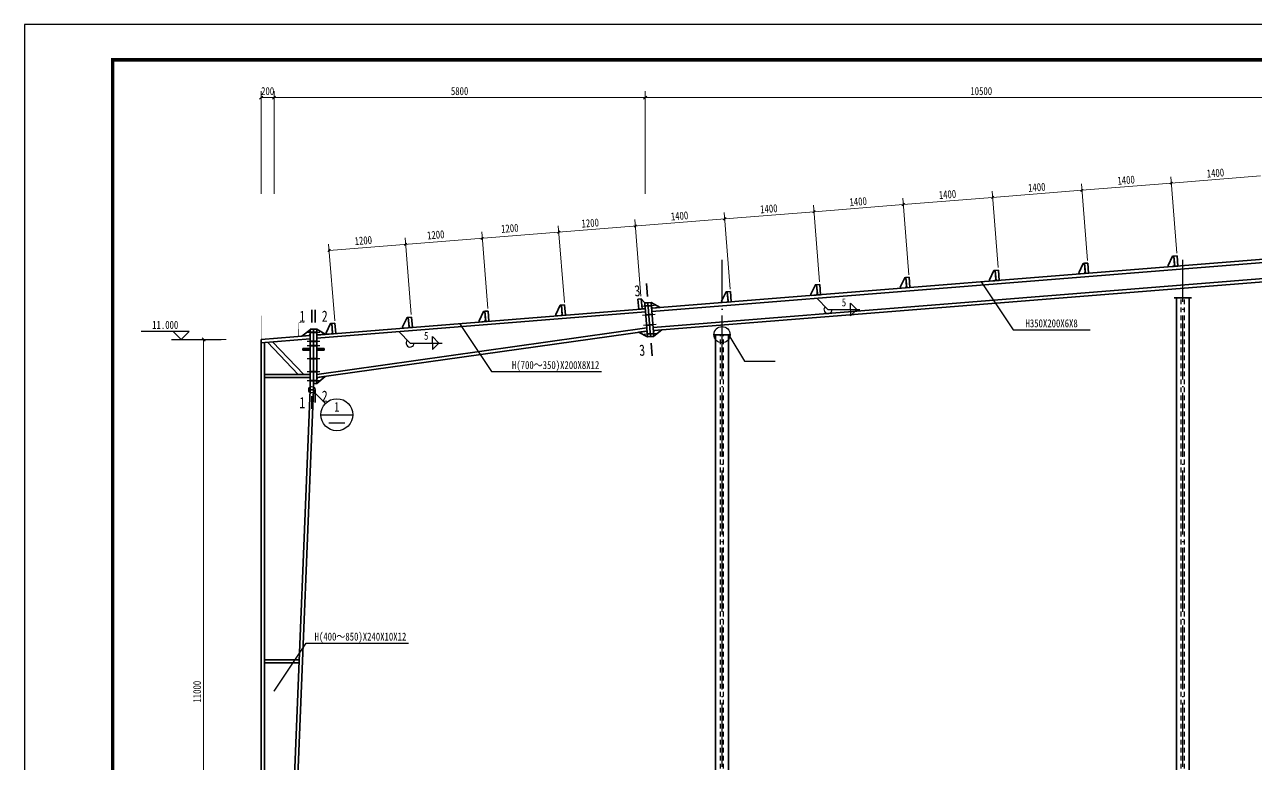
# Model space of a CAD drawing. Extents: x 32461 to 402082, y -617694 to 182569.
# Drawn here: x 287572 to 326063, y -477352 to -454252 of the extents above; entities that cross this region are included whole.
import ezdxf
from ezdxf.enums import TextEntityAlignment as Align

# ---------------------------------------------------------------- set-up
doc = ezdxf.new("R2010")
doc.units = 0
doc.header["$LTSCALE"] = 1000
doc.header["$MEASUREMENT"] = 0
doc.linetypes.add('4', pattern=[5, 1.5, -1, 1.5, -1])
doc.linetypes.add('DOTE', pattern=[2.42, 2, -0.2, 0.02, -0.2])
for name, color, linetype in [('DIM_IDEN', 3, 'CONTINUOUS'), ('DOTE', 252, 'CONTINUOUS'), ('PUB_TITLE', 4, 'CONTINUOUS'), ('REIN', 1, 'CONTINUOUS'), ('门窗', 3, '4')]:
    doc.layers.add(name, color=color, linetype=linetype)
for name, color, linetype, lineweight in [('墙线__粗线', 7, 'CONTINUOUS', 25), ('字符串标注', 9, 'CONTINUOUS', 25), ('尺寸标注', 2, 'CONTINUOUS', 35), ('层10', 7, 'CONTINUOUS', 35), ('层114', 2, 'CONTINUOUS', 25), ('层14', 2, 'CONTINUOUS', 35), ('柱子', 3, 'CONTINUOUS', 35), ('楼层标高', 9, 'CONTINUOUS', 25), ('焊缝标注', 9, 'CONTINUOUS', 25), ('索引符号标注', 9, 'CONTINUOUS', 25)]:
    doc.layers.add(name, color=color, linetype=linetype, lineweight=lineweight)
doc.styles.add('宋体', font='')
doc.styles.get('宋体').set_extended_font_data('SimSun')

# ---------------------------------------------------------------- blocks, each defined once
blk = doc.blocks.new('BuiltIn_2')
at = {"layer": '层14'}
for p, q in [((-250.78, 510.38, 2), (-236.44, 510.38, 2)), ((-250.78, 509.38, 2), (-250.78, 510.38, 2)), ((-236.44, 509.38, 2), (-250.78, 509.38, 2)), ((-236.44, 510.38, 2), (-236.44, 509.38, 2))]:
    blk.add_line(p, q, dxfattribs=at)
blk = doc.blocks.new('BuiltIn_3')
at = {"layer": '层14'}
for p, q in [((-234.44, 523.07, 2), (-234.44, 524.47, 2)), ((-234.44, 524.47, 2), (-231.75, 522.89, 2)), ((-234.04, 522.7, 2), (-234.44, 523.07, 2)), ((-231.75, 522.89, 2), (-234.04, 522.7, 2))]:
    blk.add_line(p, q, dxfattribs=at)
blk = doc.blocks.new('BuiltIn_4')
at = {"layer": '层14'}
for p, q in [((-239.13, 522.3, 2), (-236.44, 524.31, 2)), ((-236.44, 524.31, 2), (-236.44, 522.91, 2)), ((-236.84, 522.48, 2), (-239.13, 522.3, 2)), ((-236.44, 522.91, 2), (-236.84, 522.48, 2))]:
    blk.add_line(p, q, dxfattribs=at)
blk = doc.blocks.new('BuiltIn_5')
at = {"layer": '层14'}
for p, q in [((-231.76, 509.75, 2), (-234.44, 507.57, 2)), ((-234.44, 508.97, 2), (-234.04, 509.43, 2)), ((-234.44, 507.57, 2), (-234.44, 508.97, 2)), ((-234.04, 509.43, 2), (-231.76, 509.75, 2))]:
    blk.add_line(p, q, dxfattribs=at)
blk = doc.blocks.new('BuiltIn_6')
at = {"layer": '层14'}
for p, q in [((-234.44, 518.47, 2), (-232.14, 518.47, 2)), ((-234.44, 517.97, 2), (-234.44, 518.47, 2)), ((-232.14, 517.97, 2), (-234.44, 517.97, 2)), ((-232.14, 518.47, 2), (-232.14, 517.97, 2))]:
    blk.add_line(p, q, dxfattribs=at)
blk = doc.blocks.new('BuiltIn_7')
at = {"layer": '层14'}
for p, q in [((-236.44, 518.47, 2), (-238.74, 518.47, 2)), ((-238.74, 518.47, 2), (-238.74, 517.97, 2)), ((-238.74, 517.97, 2), (-236.44, 517.97, 2)), ((-236.44, 517.97, 2), (-236.44, 518.47, 2))]:
    blk.add_line(p, q, dxfattribs=at)
blk = doc.blocks.new('BuiltIn_15')
at = {"layer": '层14'}
for p, q in [((-133.9, 523.53, 2), (-131.62, 523.85, 2)), ((-131.08, 522.11, 2), (-133.9, 523.53, 2)), ((-131.62, 523.85, 2), (-131.19, 523.51, 2)), ((-131.19, 523.51, 2), (-131.08, 522.11, 2))]:
    blk.add_line(p, q, dxfattribs=at)
blk = doc.blocks.new('BuiltIn_16')
at = {"layer": '层14'}
for p, q in [((-129.82, 531.44, 2), (-129.93, 532.84, 2)), ((-129.93, 532.84, 2), (-127.1, 531.26, 2)), ((-129.39, 531.08, 2), (-129.82, 531.44, 2)), ((-127.1, 531.26, 2), (-129.39, 531.08, 2))]:
    blk.add_line(p, q, dxfattribs=at)
blk = doc.blocks.new('BuiltIn_17')
at = {"layer": '层14'}
for p, q in [((-129.2, 523.67, 2), (-128.83, 524.1, 2)), ((-129.09, 522.27, 2), (-129.2, 523.67, 2)), ((-126.54, 524.28, 2), (-129.09, 522.27, 2)), ((-128.83, 524.1, 2), (-126.54, 524.28, 2))]:
    blk.add_line(p, q, dxfattribs=at)
blk = doc.blocks.new('BuiltIn_37')
at = {"layer": '层114', "color": 2, "linetype": 'Continuous', "lineweight": 25}
blk.add_line((-237.44, 523.57, 2), (-233.44, 523.57, 2), dxfattribs=at)
at = {"layer": '层114', "color": 1, "linetype": 'Continuous', "lineweight": 40}
blk.add_line((-236.44, 523.57, 2), (-234.44, 523.57, 2), dxfattribs=at)
blk = doc.blocks.new('BuiltIn_38')
at = {"layer": '层114', "color": 2, "linetype": 'Continuous', "lineweight": 25}
blk.add_line((-237.44, 520.77, 2), (-233.44, 520.77, 2), dxfattribs=at)
at = {"layer": '层114', "color": 1, "linetype": 'Continuous', "lineweight": 40}
blk.add_line((-236.44, 520.77, 2), (-234.44, 520.77, 2), dxfattribs=at)
blk = doc.blocks.new('BuiltIn_39')
at = {"layer": '层114', "color": 2, "linetype": 'Continuous', "lineweight": 25}
blk.add_line((-237.44, 519.37, 2), (-233.44, 519.37, 2), dxfattribs=at)
at = {"layer": '层114', "color": 1, "linetype": 'Continuous', "lineweight": 40}
blk.add_line((-236.44, 519.37, 2), (-234.44, 519.37, 2), dxfattribs=at)
blk = doc.blocks.new('BuiltIn_40')
at = {"layer": '层114', "color": 2, "linetype": 'Continuous', "lineweight": 25}
blk.add_line((-237.44, 508.47, 2), (-233.44, 508.47, 2), dxfattribs=at)
at = {"layer": '层114', "color": 1, "linetype": 'Continuous', "lineweight": 40}
blk.add_line((-236.44, 508.47, 2), (-234.44, 508.47, 2), dxfattribs=at)
blk = doc.blocks.new('BuiltIn_41')
at = {"layer": '层114', "color": 2, "linetype": 'Continuous', "lineweight": 25}
blk.add_line((-237.44, 511.28, 2), (-233.44, 511.28, 2), dxfattribs=at)
at = {"layer": '层114', "color": 1, "linetype": 'Continuous', "lineweight": 40}
blk.add_line((-236.44, 511.28, 2), (-234.44, 511.28, 2), dxfattribs=at)
blk = doc.blocks.new('BuiltIn_42')
at = {"layer": '层114', "color": 2, "linetype": 'Continuous', "lineweight": 25}
blk.add_line((-237.44, 515.33, 2), (-233.44, 515.33, 2), dxfattribs=at)
at = {"layer": '层114', "color": 1, "linetype": 'Continuous', "lineweight": 40}
blk.add_line((-236.44, 515.33, 2), (-234.44, 515.33, 2), dxfattribs=at)
blk = doc.blocks.new('BuiltIn_49')
at = {"layer": '层114', "color": 2, "linetype": 'Continuous', "lineweight": 25}
blk.add_line((-132.85, 531.7, 2), (-128.86, 532.02, 2), dxfattribs=at)
at = {"layer": '层114', "color": 1, "linetype": 'Continuous', "lineweight": 40}
blk.add_line((-131.85, 531.78, 2), (-129.86, 531.94, 2), dxfattribs=at)
blk = doc.blocks.new('BuiltIn_50')
at = {"layer": '层114', "color": 2, "linetype": 'Continuous', "lineweight": 25}
blk.add_line((-132.63, 528.91, 2), (-128.64, 529.23, 2), dxfattribs=at)
at = {"layer": '层114', "color": 1, "linetype": 'Continuous', "lineweight": 40}
blk.add_line((-131.63, 528.99, 2), (-129.64, 529.15, 2), dxfattribs=at)
blk = doc.blocks.new('BuiltIn_51')
at = {"layer": '层114', "color": 2, "linetype": 'Continuous', "lineweight": 25}
blk.add_line((-132.15, 522.93, 2), (-128.16, 523.25, 2), dxfattribs=at)
at = {"layer": '层114', "color": 1, "linetype": 'Continuous', "lineweight": 40}
blk.add_line((-131.15, 523.01, 2), (-129.16, 523.17, 2), dxfattribs=at)
blk = doc.blocks.new('BuiltIn_52')
at = {"layer": '层114', "color": 2, "linetype": 'Continuous', "lineweight": 25}
blk.add_line((-132.37, 525.72, 2), (-128.38, 526.04, 2), dxfattribs=at)
at = {"layer": '层114', "color": 1, "linetype": 'Continuous', "lineweight": 40}
blk.add_line((-131.38, 525.8, 2), (-129.38, 525.96, 2), dxfattribs=at)

msp = doc.modelspace()

# ---------------------------------------------------------------- hatches: boundary and pattern name
at = {"layer": '焊缝标注'}
for points in [[(312323.2, -462794.9), (312383.1, -462876.4), (312404.3, -462855.3), (312323.2, -462794.9)], [(299268.3, -463839.3), (299328.2, -463920.8), (299349.5, -463899.6), (299268.3, -463839.3)]]:
    msp.add_hatch(color=256, dxfattribs=at).paths.add_polyline_path(points)

# ---------------------------------------------------------------- linework, layer by layer
at = {"layer": 'DIM_IDEN'}
for p, q in [((309606.6, -464005.4, -1976), (310068.8, -464757.6, -9630.9)), ((310068.8, -464757.6, -9630.9), (311027.3, -464757.6, -9630.9))]:
    msp.add_line(p, q, dxfattribs=at)
msp.add_circle((309365.5, -463933.4, -1976), 251.6, dxfattribs=at)
at = {"layer": 'DOTE', "linetype": 'DOTE'}
for p, q in [((309365.5, -487112.9, -988), (309365.5, -461594, -1976)), ((323765.5, -487112.9, -988), (323765.5, -461594, -1976))]:
    msp.add_line(p, q, dxfattribs=at)
at = {"layer": 'PUB_TITLE'}
msp.add_lwpolyline([(287572.4, -500451.9), (402082.4, -500451.9), (402082.4, -454251.9), (287572.4, -454251.9)], close=True, dxfattribs=at)
at = {"layer": 'PUB_TITLE', "const_width": 110}
msp.add_lwpolyline([(290322.4, -499351.9), (400982.4, -499351.9), (400982.4, -455351.9), (290322.4, -455351.9)], close=True, dxfattribs=at)
at = {"layer": 'REIN', "const_width": 15, "elevation": -2174}
msp.add_lwpolyline([(294973, -463336.3), (294973, -464075.7), (295073, -464075.7), (296136.9, -463989.5), (296139, -463562.8), (296308.8, -463545.8)], dxfattribs=at)
at = {"layer": '墙线__粗线'}
msp.add_circle((296550, -465654.6, -988), 100, dxfattribs=at)
at = {"layer": '字符串标注'}
for p, q in [((317465.5, -462283.2, -988), (318465.5, -463783.2, -988)), ((301165.5, -463587.2, -988), (302165.5, -465087.2, -988)), ((318465.5, -463783.2, -988), (320865.5, -463783.2, -988)), ((302165.5, -465087.2, -988), (305603.5, -465087.2, -988)), ((295365.5, -475067.2, -988), (296365.5, -473567.2, -988)), ((296365.5, -473567.2, -988), (299568.3, -473567.2, -988))]:
    msp.add_line(p, q, dxfattribs=at)
at = {"layer": '字符串标注', "linetype": 'Continuous', "const_width": 10}
for points in [[(317470.5, -462283.2, 1), (317460.5, -462283.2, 1)], [(301170.5, -463587.2, 1), (301160.5, -463587.2, 1)], [(295370.5, -475067.2, 1), (295360.5, -475067.2, 1)]]:
    msp.add_lwpolyline(points, format="xyb", close=True, dxfattribs=at)
at = {"layer": '尺寸标注', "lineweight": 35}
for p, q in [((294915.5, -456580.9, -988), (295015.5, -456480.9, -988)), ((295315.5, -456580.9, -988), (295415.5, -456480.9, -988)), ((306915.5, -456580.9, -988), (307015.5, -456480.9, -988)), ((293115.5, -464032.2, -988), (293215.5, -464132.2, -988))]:
    msp.add_line(p, q, dxfattribs=at)
at = {"layer": '尺寸标注', "lineweight": 9}
for p, q in [((294965.5, -459530.1, -988), (294965.5, -456330.9, -988)), ((295365.5, -459530.1, -988), (295365.5, -456330.9, -988)), ((306965.5, -459530.1, -988), (306965.5, -456330.9, -988)), ((294965.5, -456530.9, -988), (295365.5, -456530.9, -988)), ((295365.5, -456530.9, -988), (306965.5, -456530.9, -988)), ((306965.5, -456530.9, -988), (327965.5, -456530.9, -988)), ((293865.5, -464082.2, -988), (292965.5, -464082.2, -988)), ((293165.5, -486083.2, -988), (293165.5, -464082.2, -988))]:
    msp.add_line(p, q, dxfattribs=at)
at = {"layer": '尺寸标注', "color": 9}
for p, q in [((323436.5, -459161.8, -988), (323371.6, -459237.9, -988)), ((323436.5, -459161.8, -988), (323371.6, -459237.9, -988)), ((320645.4, -459385.1, -988), (320580.5, -459461.2, -988)), ((320645.4, -459385.1, -988), (320580.5, -459461.2, -988)), ((315063.2, -459831.6, -988), (314998.4, -459907.8, -988)), ((315063.2, -459831.6, -988), (314998.4, -459907.8, -988)), ((317854.3, -459608.3, -988), (317789.5, -459684.5, -988)), ((317854.3, -459608.3, -988), (317789.5, -459684.5, -988)), ((309481.1, -460278.2, -988), (309416.2, -460354.3, -988)), ((309481.1, -460278.2, -988), (309416.2, -460354.3, -988)), ((312272.1, -460054.9, -988), (312207.3, -460131, -988)), ((312272.1, -460054.9, -988), (312207.3, -460131, -988)), ((304297.6, -460692.9, -988), (304232.8, -460769, -988)), ((304297.6, -460692.9, -988), (304232.8, -460769, -988)), ((306690, -460501.5, -988), (306625.1, -460577.6, -988)), ((306690, -460501.5, -988), (306625.1, -460577.6, -988)), ((299512.9, -461075.6, -988), (299448.1, -461151.8, -988)), ((299512.9, -461075.6, -988), (299448.1, -461151.8, -988)), ((301905.3, -460884.3, -988), (301840.4, -460960.4, -988)), ((301905.3, -460884.3, -988), (301840.4, -460960.4, -988)), ((297120.6, -461267, -988), (297055.7, -461343.2, -988)), ((297120.6, -461267, -988), (297055.7, -461343.2, -988))]:
    msp.add_line(p, q, dxfattribs=at)
at = {"layer": '尺寸标注', "color": 9, "lineweight": 9}
for p, q in [((323579.5, -461392.8, -988), (323388.1, -459000.5, -988)), ((323579.5, -461392.8, -988), (323388.1, -459000.5, -988)), ((323404.1, -459199.8, -988), (326195.1, -458976.5, -988)), ((317997.3, -461839.4, -988), (317805.9, -459447, -988)), ((317997.3, -461839.4, -988), (317805.9, -459447, -988)), ((317821.9, -459646.4, -988), (320613, -459423.1, -988)), ((320788.4, -461616.1, -988), (320597, -459223.8, -988)), ((320788.4, -461616.1, -988), (320597, -459223.8, -988)), ((320613, -459423.1, -988), (323404.1, -459199.8, -988)), ((312415.2, -462286, -988), (312223.8, -459893.6, -988)), ((312415.2, -462286, -988), (312223.8, -459893.6, -988)), ((312239.7, -460093, -988), (315030.8, -459869.7, -988)), ((315206.2, -462062.7, -988), (315014.9, -459670.3, -988)), ((315206.2, -462062.7, -988), (315014.9, -459670.3, -988)), ((315030.8, -459869.7, -988), (317821.9, -459646.4, -988)), ((297088.1, -461305.1, -988), (309448.6, -460316.3, -988)), ((306833, -462732.5, -988), (306641.6, -460340.2, -988)), ((306833, -462732.5, -988), (306641.6, -460340.2, -988)), ((309624.1, -462509.3, -988), (309432.7, -460116.9, -988)), ((309624.1, -462509.3, -988), (309432.7, -460116.9, -988)), ((309448.6, -460316.3, -988), (312239.7, -460093, -988)), ((302048.3, -463115.3, -988), (301856.9, -460723, -988)), ((304440.6, -462923.9, -988), (304249.3, -460531.6, -988)), ((297263.6, -463498.1, -988), (297072.2, -461105.7, -988)), ((299655.9, -463306.7, -988), (299464.5, -460914.3, -988))]:
    msp.add_line(p, q, dxfattribs=at)
at = {"layer": '尺寸标注'}
for p, q in [((323486.2, -461480.5, -988), (323585.9, -461472.6, -988)), ((323511.7, -461799.5, -988), (323486.2, -461480.5, -988)), ((323585.9, -461472.6, -988), (323611.4, -461791.5, -988)), ((320695.1, -461703.8, -988), (320794.8, -461695.9, -988)), ((320720.6, -462022.8, -988), (320695.1, -461703.8, -988)), ((320794.8, -461695.9, -988), (320820.3, -462014.8, -988)), ((323611.4, -461791.5, -988), (323511.7, -461799.5, -988)), ((315112.9, -462150.4, -988), (315212.6, -462142.4, -988)), ((315138.5, -462469.4, -988), (315112.9, -462150.4, -988)), ((315212.6, -462142.4, -988), (315238.1, -462461.4, -988)), ((317904, -461927.1, -988), (318003.7, -461919.1, -988)), ((317929.5, -462246.1, -988), (317904, -461927.1, -988)), ((318029.2, -462238.1, -988), (317929.5, -462246.1, -988)), ((318003.7, -461919.1, -988), (318029.2, -462238.1, -988)), ((320820.3, -462014.8, -988), (320720.6, -462022.8, -988)), ((309530.8, -462597, -988), (309630.5, -462589, -988)), ((309556.3, -462916, -988), (309530.8, -462597, -988)), ((309630.5, -462589, -988), (309656, -462908, -988)), ((312321.9, -462373.7, -988), (312421.5, -462365.7, -988)), ((312347.4, -462692.7, -988), (312321.9, -462373.7, -988)), ((312421.5, -462365.7, -988), (312447.1, -462684.7, -988)), ((315238.1, -462461.4, -988), (315138.5, -462469.4, -988)), ((304347.3, -463011.6, -988), (304447, -463003.7, -988)), ((304372.9, -463330.6, -988), (304347.3, -463011.6, -988)), ((304447, -463003.7, -988), (304472.5, -463322.7, -988)), ((306739.7, -462820.3, -988), (306839.4, -462812.3, -988)), ((306765.2, -463139.2, -988), (306739.7, -462820.3, -988)), ((306839.4, -462812.3, -988), (306864.9, -463131.3, -988)), ((306839.4, -462812.3, -988), (306951.2, -462943.8, -988)), ((309656, -462908, -988), (309556.3, -462916, -988)), ((312447.1, -462684.7, -988), (312347.4, -462692.7, -988)), ((299562.6, -463394.4, -988), (299662.3, -463386.5, -988)), ((299588.1, -463713.4, -988), (299562.6, -463394.4, -988)), ((299662.3, -463386.5, -988), (299687.8, -463705.4, -988)), ((301955, -463203, -988), (302054.7, -463195.1, -988)), ((301980.5, -463522, -988), (301955, -463203, -988)), ((302054.7, -463195.1, -988), (302080.2, -463514, -988)), ((304472.5, -463322.7, -988), (304372.9, -463330.6, -988)), ((306864.9, -463131.3, -988), (306765.2, -463139.2, -988)), ((297170.3, -463585.8, -988), (297269.9, -463577.8, -988)), ((297195.8, -463904.8, -988), (297170.3, -463585.8, -988)), ((297269.9, -463577.8, -988), (297295.5, -463896.8, -988)), ((299687.8, -463705.4, -988), (299588.1, -463713.4, -988)), ((302080.2, -463514, -988), (301980.5, -463522, -988)), ((297295.5, -463896.8, -988), (297195.8, -463904.8, -988))]:
    msp.add_line(p, q, dxfattribs=at)
for points in [[(323309.2, -461775.6), (323312.3, -461815.5), (323471.8, -461802.7), (323508.5, -461759.6), (323486.2, -461480.5), (323446.3, -461483.7)], [(320518.1, -461998.9), (320521.3, -462038.8), (320680.8, -462026), (320717.4, -461982.9), (320695.1, -461703.8), (320655.2, -461707)], [(314935.9, -462445.5), (314939.1, -462485.3), (315098.6, -462472.6), (315135.3, -462429.5), (315112.9, -462150.4), (315073.1, -462153.6)], [(317727, -462222.2), (317730.2, -462262), (317889.7, -462249.3), (317926.4, -462206.2), (317904, -461927.1), (317864.2, -461930.3)], [(309353.7, -462892), (309356.9, -462931.9), (309516.4, -462919.1), (309553.1, -462876.1), (309530.8, -462597), (309490.9, -462600.2)], [(312144.8, -462668.7), (312148, -462708.6), (312307.5, -462695.9), (312344.2, -462652.8), (312321.9, -462373.7), (312282, -462376.9)], [(304170.3, -463306.7), (304173.5, -463346.6), (304333, -463333.8), (304369.7, -463290.8), (304347.3, -463011.6), (304307.5, -463014.8)], [(299385.6, -463689.5), (299388.8, -463729.4), (299548.3, -463716.6), (299585, -463673.5), (299562.6, -463394.4), (299522.8, -463397.6)], [(301777.9, -463498.1), (301781.1, -463538), (301940.6, -463525.2), (301977.3, -463482.1), (301955, -463203), (301915.1, -463206.2)], [(296993.2, -463880.9), (296996.4, -463920.7), (297155.9, -463908), (297192.6, -463864.9), (297170.3, -463585.8), (297130.4, -463589)]]:
    msp.add_lwpolyline(points, close=True, dxfattribs=at)
at = {"layer": '尺寸标注', "elevation": -988}
msp.add_lwpolyline([(306951.2, -462943.8), (306965.5, -463123.2), (306864.9, -463131.3)], dxfattribs=at)
at = {"layer": '层10'}
for p, q in [((307003, -462337.7, -988), (307034.9, -462736.4, -988)), ((296550, -463157.5, -988), (296550, -463557.5, -988)), ((296650, -463157.5, -988), (296650, -463557.5, -988)), ((307183.4, -464592.5, -988), (307151.5, -464193.8, -988)), ((296650, -466054.6, -988), (296650, -465654.6, -988)), ((296550, -466254.6, -988), (296550, -465854.6, -988))]:
    msp.add_line(p, q, dxfattribs=at)
at = {"layer": '层14'}
for p, q in [((306951.2, -462943.8, -988), (307050.9, -462935.8, -988)), ((307035.9, -464002.4, -988), (306951.2, -462943.8, -988)), ((307050.9, -462935.8, -988), (307150.5, -462927.8, -988)), ((307050.9, -462935.8, -988), (307135.5, -463994.4, -988)), ((307135.5, -463994.4, -988), (307050.9, -462935.8, -988)), ((307150.5, -462927.8, -988), (307235.2, -463986.5, -988)), ((296500, -465654.6, -988), (296500, -463757.5, -988)), ((296500, -463757.5, -988), (296600, -463757.5, -988)), ((296600, -463757.5, -988), (296600, -465654.6, -988)), ((296600, -465454.6, -988), (296600, -463757.5, -988)), ((296600, -463757.5, -988), (296700, -463757.5, -988)), ((296700, -463757.5, -988), (296700, -465454.6, -988)), ((294965.5, -464083.2, -988), (296500, -463960.5, -988)), ((296500, -464060.8, -988), (294965.5, -464183.5, -988)), ((294965.5, -464183.5, -988), (294965.5, -464083.2, -988)), ((296500, -463960.5, -988), (296500, -464060.8, -988)), ((307135.5, -463994.4, -988), (307035.9, -464002.4, -988)), ((307235.2, -463986.5, -988), (307135.5, -463994.4, -988)), ((296600, -465654.6, -988), (296500, -465654.6, -988)), ((296700, -465454.6, -988), (296600, -465454.6, -988)), ((295065.5, -474083.2, -988), (296154, -474083.2, -988)), ((296149.8, -474183.2, -988), (295065.5, -474183.2, -988))]:
    msp.add_line(p, q, dxfattribs=at)
at = {"layer": '层14', "elevation": -988}
for points in [[(295158.2, -464168.1), (296124.7, -465174.1)], [(295315.8, -464155.5), (296294.4, -465174.1)]]:
    msp.add_lwpolyline(points, dxfattribs=at)
at = {"layer": '柱子'}
for p, q in [((307164.9, -463107.3, -988), (327766.2, -461459.2, -988)), ((307172.9, -463207, -988), (327774.1, -461558.8, -988)), ((307212.7, -463705.4, -988), (327814, -462057.3, -988)), ((307220.7, -463805, -988), (327822, -462156.9, -988)), ((296700, -463944.5, -988), (306965.5, -463123.2, -988)), ((296700, -464044.8, -988), (306973.5, -463222.9, -988)), ((296700, -465173.6, -988), (307013.4, -463721.1, -988)), ((294965.5, -464183.5, -988), (295065.5, -464175.5, -988)), ((294965.5, -485983.2, -988), (294965.5, -464183.5, -988)), ((295065.5, -485983.2, -988), (295065.5, -464175.5, -988)), ((296700, -465274.6, -988), (307021.4, -463821, -988)), ((295665.4, -485983.2, -988), (296500, -465654.6, -988)), ((295765.5, -485983.2, -988), (296600, -465654.6, -988)), ((296500, -465654.6, -988), (296600, -465654.6, -988))]:
    msp.add_line(p, q, dxfattribs=at)
for points, elevation in [([(324040.2, -462781.5), (323494, -462781.5)], -9524.5), ([(323565.5, -485983.2), (323565.5, -462781.5)], -988), ([(323965.5, -485983.2), (323965.5, -462781.5)], -988), ([(309640.2, -463933.4), (309094, -463933.4)], -7582.8), ([(309165.5, -485983.2), (309165.5, -463933.4)], -988), ([(309565.5, -485983.2), (309565.5, -463933.4)], -988)]:
    msp.add_lwpolyline(points, dxfattribs=dict(at, elevation=elevation))
at = {"layer": '楼层标高'}
for p, q in [((292715.5, -463832.2, -988), (291215.5, -463832.2, -988)), ((292165.5, -464082.2, -988), (293715.5, -464082.2, -988)), ((292465.5, -464082.2, -988), (292215.5, -463832.2, -988)), ((292465.5, -464082.2, -988), (292715.5, -463832.2, -988))]:
    msp.add_line(p, q, dxfattribs=at)
at = {"layer": '焊缝标注'}
for p, q in [((312323.2, -462794.9, -988), (312675.8, -463149.5, -988)), ((313375.8, -462949.5, -988), (313575.8, -463149.5, -988)), ((313375.8, -463149.5, -988), (313375.8, -462949.5, -988)), ((312675.8, -463149.5, -988), (313675.8, -463149.5, -988)), ((313375.8, -463349.5, -988), (313575.8, -463149.5, -988)), ((313375.8, -463149.5, -988), (313375.8, -463349.5, -988)), ((299268.3, -463839.3, -988), (299620.9, -464193.9, -988)), ((299620.9, -464193.9, -988), (300620.9, -464193.9, -988)), ((300320.9, -463993.9, -988), (300520.9, -464193.9, -988)), ((300320.9, -464193.9, -988), (300320.9, -463993.9, -988)), ((300320.9, -464393.9, -988), (300520.9, -464193.9, -988)), ((300320.9, -464193.9, -988), (300320.9, -464393.9, -988))]:
    msp.add_line(p, q, dxfattribs=at)
for centre, start in [((312675.8, -463149.5, -988), 134.84026), ((299620.9, -464193.9, -988), 134.84029)]:
    msp.add_arc(centre, 125, start, 0, dxfattribs=at)
at = {"layer": '索引符号标注'}
for p, q in [((296620.7, -465725.3, -988), (296974.2, -466078.8, -988)), ((296827.8, -466432.4, -988), (297827.8, -466432.4, -988)), ((297077.8, -466682.4, -988), (297577.8, -466682.4, -988))]:
    msp.add_line(p, q, dxfattribs=at)
msp.add_circle((297327.8, -466432.4, -988), 500, dxfattribs=at)
at = {"layer": '门窗', "ltscale": 0.1, "elevation": -988}
for points in [[(323715.5, -485983.2), (323715.5, -462781.5)], [(323815.5, -485983.2), (323815.5, -462803)], [(309315.5, -485983.2), (309315.5, -463933.4)], [(309415.5, -485983.2), (309415.5, -463955)]]:
    msp.add_lwpolyline(points, dxfattribs=at)

# ---------------------------------------------------------------- block references
at = {"layer": '层114', "color": 1, "xscale": 100, "yscale": 100, "zscale": 100}
for name in ['BuiltIn_49', 'BuiltIn_50', 'BuiltIn_52', 'BuiltIn_37', 'BuiltIn_38', 'BuiltIn_51', 'BuiltIn_39', 'BuiltIn_42', 'BuiltIn_41', 'BuiltIn_40']:
    msp.add_blockref(name, (320143.7, -516211.6, -1188), dxfattribs=at)
at = {"layer": '层14', "xscale": 100, "yscale": 100, "zscale": 100}
for name in ['BuiltIn_16', 'BuiltIn_4', 'BuiltIn_3', 'BuiltIn_17', 'BuiltIn_15', 'BuiltIn_7', 'BuiltIn_6', 'BuiltIn_2', 'BuiltIn_5']:
    msp.add_blockref(name, (320143.7, -516211.6, -1188), dxfattribs=at)

# ---------------------------------------------------------------- texts
at = {"layer": '字符串标注', "style": '宋体', "width": 0.8}
for s, p in [('H350X200X6X8', (319665.5, -463778.2, -988)), ('H(700～350)X200X8X12', (304165.5, -465082.2, -988)), ('H(400～850)X240X10X12', (298066.6, -473562.2, -988))]:
    msp.add_text(s, height=250, dxfattribs=at).set_placement(p, align=Align.BOTTOM_CENTER)
at = {"layer": '尺寸标注', "style": '宋体', "width": 0.8}
for s, p in [('200', (295165.5, -456525.9, -988)), ('5800', (301165.5, -456525.9, -988)), ('10500', (317465.5, -456525.9, -988))]:
    msp.add_text(s, height=250, dxfattribs=at).set_placement(p, align=Align.BOTTOM_CENTER)
at = {"layer": '尺寸标注', "color": 9, "style": '宋体', "width": 0.8}
for s, p in [('1400', (324799.2, -459083.2, -988)), ('1400', (319217, -459529.8, -988)), ('1400', (322008.1, -459306.5, -988)), ('1400', (316425.9, -459753.1, -988)), ('1400', (310843.8, -460199.6, -988)), ('1400', (313634.9, -459976.3, -988)), ('1200', (305261.6, -460646.2, -988)), ('1400', (308052.7, -460422.9, -988)), ('1200', (300434.8, -461014.2, -988)), ('1200', (302749.1, -460809.9, -988)), ('1200', (298171.3, -461191.2, -988))]:
    msp.add_text(s, height=250, rotation=4.57392, dxfattribs=at).set_placement(p, align=Align.BOTTOM_CENTER)
at = {"layer": '尺寸标注', "style": '宋体', "width": 0.8}
msp.add_text('11000', height=250, rotation=90, dxfattribs=at).set_placement((293160.5, -475082.7, -988), align=Align.BOTTOM_CENTER)
at = {"layer": '层10', "style": '宋体', "width": 0.771429}
for p in [(306719.9, -462561, -988), (306868.4, -464417.1, -988)]:
    msp.add_text('3', height=350, rotation=4.57382, dxfattribs=at).set_placement(p, align=Align.MIDDLE_CENTER)
for s, p in [('1', (296250, -463357.5, -988)), ('2', (296950, -463357.5, -988)), ('2', (296950, -465854.6, -988)), ('1', (296250, -466054.6, -988))]:
    msp.add_text(s, height=350, dxfattribs=at).set_placement(p, align=Align.MIDDLE_CENTER)
at = {"layer": '楼层标高', "style": '宋体', "width": 0.8}
msp.add_text('11.000', height=250, dxfattribs=at).set_placement((291965.5, -463827.2, -988), align=Align.BOTTOM_CENTER)
at = {"layer": '焊缝标注', "style": '宋体', "width": 0.8}
for p in [(313175.8, -463124.5, -988), (300120.9, -464168.9, -988)]:
    msp.add_text('5', height=250, dxfattribs=at).set_placement(p, align=Align.BOTTOM_CENTER)
at = {"layer": '索引符号标注', "style": '宋体', "width": 0.8}
msp.add_text('1', height=300, dxfattribs=at).set_placement((297327.8, -466427.4, -988), align=Align.BOTTOM_CENTER)

doc.saveas('drawing.dxf')
